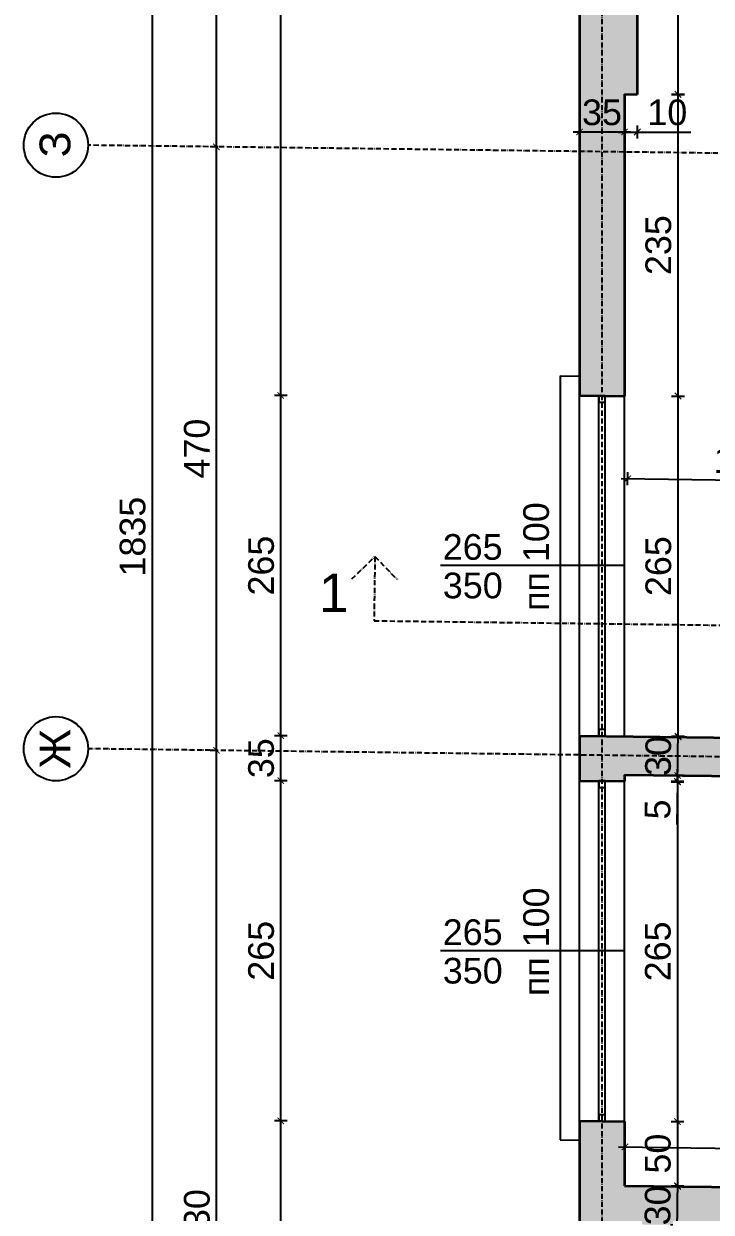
# Model space of a CAD drawing. Header units: inches. Extents: x -72385 to 39588, y -6525 to 66685.
# Drawn here: x -52750 to -52215, y 15684 to 16609 of the extents above; entities that cross this region are included whole.
import ezdxf

# ---------------------------------------------------------------- set-up
doc = ezdxf.new("R2010")
doc.units = ezdxf.units.IN
doc.header["$MEASUREMENT"] = 0
doc.linetypes.add('DashDot', pattern=[0.6, 0.4, -0.1, 0, -0.1])
for name, color, linetype, lineweight in [('Изгледни линии', 253, 'Continuous', 25), ('Линия на разрез', 252, 'DashDot', 25), ('Надписи коти външни', 252, 'Continuous', 25), ('Надписи коти вътрешни', 252, 'Continuous', 25), ('Надписи Оси', 252, 'Continuous', 25), ('Надписи прозорци', 252, 'Continuous', 25), ('Оси', 252, 'DashDot', 25), ('Прозорци', 251, 'Continuous', 25), ('Разрезни линии', 7, 'Continuous', 35), ('Щрих стени', 254, 'Continuous', 25)]:
    doc.layers.add(name, color=color, linetype=linetype, lineweight=lineweight)
doc.styles.add('Arial Regular', font='arial.ttf')
doc.styles.get("Standard").update_dxf_attribs({"font": 'arial.ttf'})
doc.dimstyles.new('Annotative', dxfattribs={"dimscale": 0, "dimtxt": 20, "dimasz": 5, "dimexe": 5, "dimexo": 5, "dimgap": 5, "dimtad": 1, "dimdec": 0, "dimzin": 0, "dimdsep": 46, "dimtxsty": 'Standard', "dimblk": 'ARCHTICK', "dimcen": 5, "dimdle": 5, "dimadec": 0, "dimazin": 0, "dimtfac": 1, "dimtdec": 0, "dimtofl": 0, "dimtmove": 0, "dimatfit": 3, "dimldrblk": 'ARCHTICK', "dimfxl": 5, "dimfxlon": 1, "dimtolj": 1, "dimtzin": 0, "dimarcsym": 1})

# ---------------------------------------------------------------- blocks, each defined once
blk = doc.blocks.new('_ArchTick')
at = {"color": 0, "linetype": 'ByBlock', "const_width": 0.15}
blk.add_lwpolyline([(-0.5, -0.5), (0.5, 0.5)], dxfattribs=at)
blk = doc.blocks.new('*D480')
at = {"layer": 'Defpoints', "color": 0, "ltscale": 50, "transparency": 16777216}
for p in [(-52282.34, 16319.48), (-52240.65, 16319.48), (-52282.34, 16054.46)]:
    blk.add_point(p, dxfattribs=at)
at = {"layer": 'Надписи коти вътрешни', "color": 0, "lineweight": -2, "ltscale": 50, "transparency": 16777216}
for p, q in [((-52245.65, 16319.48), (-52235.65, 16319.48)), ((-52240.65, 16049.46), (-52240.65, 16324.48)), ((-52245.65, 16054.46), (-52235.65, 16054.46))]:
    blk.add_line(p, q, dxfattribs=at)
at = {"layer": 'Надписи коти вътрешни', "color": 0, "lineweight": -2, "ltscale": 50, "transparency": 16777216, "xscale": 5, "yscale": 5, "zscale": 5}
for p, rotation in [((-52240.65, 16319.48), 90), ((-52240.65, 16054.46), 270)]:
    blk.add_blockref('_ArchTick', p, dxfattribs=dict(at, rotation=rotation))
at = {"layer": 'Надписи коти вътрешни', "color": 0, "ltscale": 50, "transparency": 16777216, "insert": (-52255.86, 16186.97), "char_height": 20, "attachment_point": 5, "rotation": 90}
blk.add_mtext('\\A1;265', dxfattribs=at)
blk = doc.blocks.new('*D4429')
at = {"layer": 'Defpoints', "color": 0, "ltscale": 50, "transparency": 16777216}
for p in [(-52282.34, 16554.5), (-52240.65, 16554.5), (-52282.34, 16319.46)]:
    blk.add_point(p, dxfattribs=at)
at = {"layer": 'Надписи коти вътрешни', "color": 0, "lineweight": -2, "ltscale": 50, "transparency": 16777216}
for p, q in [((-52240.65, 16314.46), (-52240.65, 16559.5)), ((-52245.65, 16554.5), (-52235.65, 16554.5)), ((-52245.65, 16319.46), (-52235.65, 16319.46))]:
    blk.add_line(p, q, dxfattribs=at)
at = {"layer": 'Надписи коти вътрешни', "color": 0, "lineweight": -2, "ltscale": 50, "transparency": 16777216, "xscale": 5, "yscale": 5, "zscale": 5}
for p, rotation in [((-52240.65, 16554.5), 90), ((-52240.65, 16319.46), 270)]:
    blk.add_blockref('_ArchTick', p, dxfattribs=dict(at, rotation=rotation))
at = {"layer": 'Надписи коти вътрешни', "color": 0, "ltscale": 50, "transparency": 16777216, "insert": (-52255.87, 16436.98), "char_height": 20, "attachment_point": 5, "rotation": 90}
blk.add_mtext('\\A1;235', dxfattribs=at)
blk = doc.blocks.new('*D4430')
at = {"layer": 'Defpoints', "color": 0, "ltscale": 50, "transparency": 16777216}
for p in [(-52272.34, 17091.91), (-52240.65, 17091.91), (-52272.34, 16554.37)]:
    blk.add_point(p, dxfattribs=at)
at = {"layer": 'Надписи коти вътрешни', "color": 0, "lineweight": -2, "ltscale": 50, "transparency": 16777216}
for p, q in [((-52240.65, 16549.37), (-52240.65, 17096.91)), ((-52245.65, 17091.91), (-52235.65, 17091.91)), ((-52245.65, 16554.37), (-52235.65, 16554.37))]:
    blk.add_line(p, q, dxfattribs=at)
at = {"layer": 'Надписи коти вътрешни', "color": 0, "lineweight": -2, "ltscale": 50, "transparency": 16777216, "xscale": 5, "yscale": 5, "zscale": 5}
for p, rotation in [((-52240.65, 17091.91), 90), ((-52240.65, 16554.37), 270)]:
    blk.add_blockref('_ArchTick', p, dxfattribs=dict(at, rotation=rotation))
at = {"layer": 'Надписи коти вътрешни', "color": 0, "ltscale": 50, "transparency": 16777216, "insert": (-52255.87, 16823.14), "char_height": 20, "attachment_point": 5, "rotation": 90}
blk.add_mtext('\\A1;538', dxfattribs=at)
blk = doc.blocks.new('*D4431')
at = {"layer": 'Defpoints', "color": 0, "ltscale": 50, "transparency": 16777216}
for p in [(-52282.34, 16554.5), (-52272.34, 16554.5), (-52272.34, 16525.07)]:
    blk.add_point(p, dxfattribs=at)
at = {"layer": 'Надписи коти вътрешни', "color": 0, "lineweight": -2, "ltscale": 50, "transparency": 16777216}
for p, q in [((-52287.34, 16525.07), (-52272.34, 16525.07)), ((-52282.34, 16530.07), (-52282.34, 16520.07)), ((-52272.34, 16530.07), (-52272.34, 16520.07)), ((-52272.34, 16525.07), (-52230.64, 16525.07))]:
    blk.add_line(p, q, dxfattribs=at)
at = {"layer": 'Надписи коти вътрешни', "color": 0, "lineweight": -2, "ltscale": 50, "transparency": 16777216, "xscale": 5, "yscale": 5, "zscale": 5, "rotation": 180}
blk.add_blockref('_ArchTick', (-52282.34, 16525.07), dxfattribs=at)
at = {"layer": 'Надписи коти вътрешни', "color": 0, "lineweight": -2, "ltscale": 50, "transparency": 16777216, "xscale": 5, "yscale": 5, "zscale": 5}
blk.add_blockref('_ArchTick', (-52272.34, 16525.07), dxfattribs=at)
at = {"layer": 'Надписи коти вътрешни', "color": 0, "ltscale": 50, "transparency": 16777216, "insert": (-52248.99, 16540.28), "char_height": 20, "attachment_point": 5}
blk.add_mtext('\\A1;10', dxfattribs=at)
blk = doc.blocks.new('*D481')
at = {"layer": 'Defpoints', "color": 0, "ltscale": 50, "transparency": 16777216}
for p in [(-52099.78, 16252.84), (-52282.34, 16054.46), (-52102.34, 16052.17)]:
    blk.add_point(p, dxfattribs=at)
at = {"layer": 'Надписи коти вътрешни', "color": 0, "lineweight": -2, "ltscale": 50, "transparency": 16777216}
for p, q in [((-52284.78, 16255.19), (-52094.78, 16252.77)), ((-52279.85, 16250.13), (-52279.72, 16260.13)), ((-52099.85, 16247.84), (-52099.72, 16257.84))]:
    blk.add_line(p, q, dxfattribs=at)
at = {"layer": 'Надписи коти вътрешни', "color": 0, "lineweight": -2, "ltscale": 50, "transparency": 16777216, "xscale": 5, "yscale": 5, "zscale": 5}
for p, rotation in [((-52279.78, 16255.13), 179.2706286525501), ((-52099.78, 16252.84), 359.2706286525501)]:
    blk.add_blockref('_ArchTick', p, dxfattribs=dict(at, rotation=rotation))
at = {"layer": 'Надписи коти вътрешни', "color": 0, "ltscale": 50, "transparency": 16777216, "insert": (-52189.59, 16269.19), "char_height": 20, "attachment_point": 5, "rotation": 359.27063}
blk.add_mtext('\\A1;180', dxfattribs=at)
blk = doc.blocks.new('*D7648')
at = {"layer": 'Defpoints', "color": 0, "ltscale": 50, "transparency": 16777216}
for p in [(-52282.34, 16024.45), (-52282.4, 16019.45), (-52241.04, 16018.93)]:
    blk.add_point(p, dxfattribs=at)
at = {"layer": 'Надписи коти вътрешни', "color": 0, "lineweight": -2, "ltscale": 50, "transparency": 16777216}
for p, q in [((-52245.97, 16023.99), (-52235.97, 16023.86)), ((-52240.97, 16023.93), (-52240.91, 16028.93)), ((-52246.04, 16018.99), (-52236.04, 16018.86)), ((-52241.04, 16018.93), (-52241.46, 15985.67))]:
    blk.add_line(p, q, dxfattribs=at)
at = {"layer": 'Надписи коти вътрешни', "color": 0, "lineweight": -2, "ltscale": 50, "transparency": 16777216, "xscale": 5, "yscale": 5, "zscale": 5}
for p, rotation in [((-52240.97, 16023.93), 269.2706286526095), ((-52241.04, 16018.93), 89.2706286526095)]:
    blk.add_blockref('_ArchTick', p, dxfattribs=dict(at, rotation=rotation))
at = {"layer": 'Надписи коти вътрешни', "color": 0, "ltscale": 50, "transparency": 16777216, "insert": (-52256.48, 15997.49), "char_height": 20, "attachment_point": 5, "rotation": 89.27063}
blk.add_mtext('\\A1;5', dxfattribs=at)
blk = doc.blocks.new('*D7649')
at = {"layer": 'Defpoints', "color": 0, "ltscale": 50, "transparency": 16777216}
for p in [(-52282.34, 16019.45), (-52282.34, 15754.45), (-52241.08, 15754.45)]:
    blk.add_point(p, dxfattribs=at)
at = {"layer": 'Надписи коти вътрешни', "color": 0, "lineweight": -2, "ltscale": 50, "transparency": 16777216}
for p, q in [((-52241.08, 16024.45), (-52241.08, 15749.45)), ((-52246.08, 16019.45), (-52236.08, 16019.45)), ((-52246.08, 15754.45), (-52236.08, 15754.45))]:
    blk.add_line(p, q, dxfattribs=at)
at = {"layer": 'Надписи коти вътрешни', "color": 0, "lineweight": -2, "ltscale": 50, "transparency": 16777216, "xscale": 5, "yscale": 5, "zscale": 5}
for p, rotation in [((-52241.08, 16019.45), 90), ((-52241.08, 15754.45), 270)]:
    blk.add_blockref('_ArchTick', p, dxfattribs=dict(at, rotation=rotation))
at = {"layer": 'Надписи коти вътрешни', "color": 0, "ltscale": 50, "transparency": 16777216, "insert": (-52256.29, 15886.95), "char_height": 20, "attachment_point": 5, "rotation": 90}
blk.add_mtext('\\A1;265', dxfattribs=at)
blk = doc.blocks.new('*D7650')
at = {"layer": 'Defpoints', "color": 0, "ltscale": 50, "transparency": 16777216}
for p in [(-52282.34, 15754.45), (-52282.97, 15704.44), (-52241.08, 15704.44)]:
    blk.add_point(p, dxfattribs=at)
at = {"layer": 'Надписи коти вътрешни', "color": 0, "lineweight": -2, "ltscale": 50, "transparency": 16777216}
for p, q in [((-52246.08, 15754.45), (-52236.08, 15754.45)), ((-52241.08, 15759.45), (-52241.08, 15699.44)), ((-52246.08, 15704.44), (-52236.08, 15704.44))]:
    blk.add_line(p, q, dxfattribs=at)
at = {"layer": 'Надписи коти вътрешни', "color": 0, "lineweight": -2, "ltscale": 50, "transparency": 16777216, "xscale": 5, "yscale": 5, "zscale": 5}
for p, rotation in [((-52241.08, 15754.45), 90), ((-52241.08, 15704.44), 270)]:
    blk.add_blockref('_ArchTick', p, dxfattribs=dict(at, rotation=rotation))
at = {"layer": 'Надписи коти вътрешни', "color": 0, "ltscale": 50, "transparency": 16777216, "insert": (-52256.29, 15729.45), "char_height": 20, "attachment_point": 5, "rotation": 90}
blk.add_mtext('\\A1;50', dxfattribs=at)
blk = doc.blocks.new('*D7655')
at = {"layer": 'Defpoints', "color": 0, "ltscale": 50, "transparency": 16777216}
for p in [(-51746.95, 15727.83), (-52282.34, 15704.43), (-51747.34, 15697.62)]:
    blk.add_point(p, dxfattribs=at)
at = {"layer": 'Надписи коти вътрешни', "color": 0, "lineweight": -2, "ltscale": 50, "transparency": 16777216}
for p, q in [((-52282.02, 15729.64), (-52281.89, 15739.64)), ((-52286.95, 15734.7), (-51741.95, 15727.76)), ((-51747.02, 15722.83), (-51746.89, 15732.83))]:
    blk.add_line(p, q, dxfattribs=at)
at = {"layer": 'Надписи коти вътрешни', "color": 0, "lineweight": -2, "ltscale": 50, "transparency": 16777216, "xscale": 5, "yscale": 5, "zscale": 5}
for p, rotation in [((-52281.95, 15734.64), 179.2706286525454), ((-51746.95, 15727.83), 359.2706286525454)]:
    blk.add_blockref('_ArchTick', p, dxfattribs=dict(at, rotation=rotation))
at = {"layer": 'Надписи коти вътрешни', "color": 0, "ltscale": 50, "transparency": 16777216, "insert": (-52014.26, 15746.45), "char_height": 20, "attachment_point": 5, "rotation": 359.27063}
blk.add_mtext('\\A1;535', dxfattribs=at)
blk = doc.blocks.new('*D5613')
at = {"layer": 'Defpoints', "color": 0, "ltscale": 50, "transparency": 16777216}
for p in [(-52549.84, 15754.9), (-52317.34, 15754.9), (-52317.34, 15292.34)]:
    blk.add_point(p, dxfattribs=at)
at = {"layer": 'Надписи коти външни', "color": 0, "lineweight": -2, "ltscale": 50, "transparency": 16777216}
for p, q in [((-52544.84, 15754.9), (-52554.84, 15754.9)), ((-52549.84, 15287.34), (-52549.84, 15759.9)), ((-52544.84, 15292.34), (-52554.84, 15292.34))]:
    blk.add_line(p, q, dxfattribs=at)
at = {"layer": 'Надписи коти външни', "color": 0, "lineweight": -2, "ltscale": 50, "transparency": 16777216, "xscale": 5, "yscale": 5, "zscale": 5}
for p, rotation in [((-52549.84, 15754.9), 90), ((-52549.84, 15292.34), 270)]:
    blk.add_blockref('_ArchTick', p, dxfattribs=dict(at, rotation=rotation))
at = {"layer": 'Надписи коти външни', "color": 0, "ltscale": 50, "transparency": 16777216, "insert": (-52565.06, 15523.62), "char_height": 20, "attachment_point": 5, "rotation": 90}
blk.add_mtext('\\A1;463', dxfattribs=at)
blk = doc.blocks.new('*D5612')
at = {"layer": 'Defpoints', "color": 0, "ltscale": 50, "transparency": 16777216}
for p in [(-52549.84, 16019.9), (-52317.34, 16019.9), (-52317.34, 15754.9)]:
    blk.add_point(p, dxfattribs=at)
at = {"layer": 'Надписи коти външни', "color": 0, "lineweight": -2, "ltscale": 50, "transparency": 16777216}
for p, q in [((-52549.84, 15749.9), (-52549.84, 16024.9)), ((-52544.84, 16019.9), (-52554.84, 16019.9)), ((-52544.84, 15754.9), (-52554.84, 15754.9))]:
    blk.add_line(p, q, dxfattribs=at)
at = {"layer": 'Надписи коти външни', "color": 0, "lineweight": -2, "ltscale": 50, "transparency": 16777216, "xscale": 5, "yscale": 5, "zscale": 5}
for p, rotation in [((-52549.84, 16019.9), 90), ((-52549.84, 15754.9), 270)]:
    blk.add_blockref('_ArchTick', p, dxfattribs=dict(at, rotation=rotation))
at = {"layer": 'Надписи коти външни', "color": 0, "ltscale": 50, "transparency": 16777216, "insert": (-52565.05, 15887.4), "char_height": 20, "attachment_point": 5, "rotation": 90}
blk.add_mtext('\\A1;265', dxfattribs=at)
blk = doc.blocks.new('*D5611')
at = {"layer": 'Defpoints', "color": 0, "ltscale": 50, "transparency": 16777216}
for p in [(-52549.84, 16054.9), (-52317.34, 16054.9), (-52317.34, 16019.9)]:
    blk.add_point(p, dxfattribs=at)
at = {"layer": 'Надписи коти външни', "color": 0, "lineweight": -2, "ltscale": 50, "transparency": 16777216}
for p, q in [((-52549.84, 16014.9), (-52549.84, 16059.9)), ((-52544.84, 16054.9), (-52554.84, 16054.9)), ((-52544.84, 16019.9), (-52554.84, 16019.9))]:
    blk.add_line(p, q, dxfattribs=at)
at = {"layer": 'Надписи коти външни', "color": 0, "lineweight": -2, "ltscale": 50, "transparency": 16777216, "xscale": 5, "yscale": 5, "zscale": 5}
for p, rotation in [((-52549.84, 16054.9), 90), ((-52549.84, 16019.9), 270)]:
    blk.add_blockref('_ArchTick', p, dxfattribs=dict(at, rotation=rotation))
at = {"layer": 'Надписи коти външни', "color": 0, "ltscale": 50, "transparency": 16777216, "insert": (-52565.06, 16037.4), "char_height": 20, "attachment_point": 5, "rotation": 90}
blk.add_mtext('\\A1;35', dxfattribs=at)
blk = doc.blocks.new('*D5610')
at = {"layer": 'Defpoints', "color": 0, "ltscale": 50, "transparency": 16777216}
for p in [(-52549.84, 16319.9), (-52317.34, 16319.9), (-52317.34, 16054.9)]:
    blk.add_point(p, dxfattribs=at)
at = {"layer": 'Надписи коти външни', "color": 0, "lineweight": -2, "ltscale": 50, "transparency": 16777216}
for p, q in [((-52544.84, 16319.9), (-52554.84, 16319.9)), ((-52549.84, 16049.9), (-52549.84, 16324.9)), ((-52544.84, 16054.9), (-52554.84, 16054.9))]:
    blk.add_line(p, q, dxfattribs=at)
at = {"layer": 'Надписи коти външни', "color": 0, "lineweight": -2, "ltscale": 50, "transparency": 16777216, "xscale": 5, "yscale": 5, "zscale": 5}
for p, rotation in [((-52549.84, 16319.9), 90), ((-52549.84, 16054.9), 270)]:
    blk.add_blockref('_ArchTick', p, dxfattribs=dict(at, rotation=rotation))
at = {"layer": 'Надписи коти външни', "color": 0, "ltscale": 50, "transparency": 16777216, "insert": (-52565.05, 16187.4), "char_height": 20, "attachment_point": 5, "rotation": 90}
blk.add_mtext('\\A1;265', dxfattribs=at)
blk = doc.blocks.new('*D5609')
at = {"layer": 'Defpoints', "color": 0, "ltscale": 50, "transparency": 16777216}
for p in [(-52549.84, 17127.49), (-52317.34, 17127.49), (-52317.34, 16319.9)]:
    blk.add_point(p, dxfattribs=at)
at = {"layer": 'Надписи коти външни', "color": 0, "lineweight": -2, "ltscale": 50, "transparency": 16777216}
for p, q in [((-52544.84, 17127.49), (-52554.84, 17127.49)), ((-52549.84, 16314.9), (-52549.84, 17132.49)), ((-52544.84, 16319.9), (-52554.84, 16319.9))]:
    blk.add_line(p, q, dxfattribs=at)
at = {"layer": 'Надписи коти външни', "color": 0, "lineweight": -2, "ltscale": 50, "transparency": 16777216, "xscale": 5, "yscale": 5, "zscale": 5}
for p, rotation in [((-52549.84, 17127.49), 90), ((-52549.84, 16319.9), 270)]:
    blk.add_blockref('_ArchTick', p, dxfattribs=dict(at, rotation=rotation))
at = {"layer": 'Надписи коти външни', "color": 0, "ltscale": 50, "transparency": 16777216, "insert": (-52565.05, 16723.7), "char_height": 20, "attachment_point": 5, "rotation": 90}
blk.add_mtext('\\A1;807', dxfattribs=at)
blk = doc.blocks.new('*D5608')
at = {"layer": 'Defpoints', "color": 0, "ltscale": 50, "transparency": 16777216}
for p in [(-52317.34, 17127.49), (-52649.84, 15292.34), (-52317.34, 15292.34)]:
    blk.add_point(p, dxfattribs=at)
at = {"layer": 'Надписи коти външни', "color": 0, "lineweight": -2, "ltscale": 50, "transparency": 16777216}
for p, q in [((-52644.84, 17127.49), (-52654.84, 17127.49)), ((-52649.84, 17132.49), (-52649.84, 15287.34)), ((-52644.84, 15292.34), (-52654.84, 15292.34))]:
    blk.add_line(p, q, dxfattribs=at)
at = {"layer": 'Надписи коти външни', "color": 0, "lineweight": -2, "ltscale": 50, "transparency": 16777216, "xscale": 5, "yscale": 5, "zscale": 5}
for p, rotation in [((-52649.84, 17127.49), 90), ((-52649.84, 15292.34), 270)]:
    blk.add_blockref('_ArchTick', p, dxfattribs=dict(at, rotation=rotation))
at = {"layer": 'Надписи коти външни', "color": 0, "ltscale": 50, "transparency": 16777216, "insert": (-52665.06, 16209.92), "char_height": 20, "attachment_point": 5, "rotation": 90}
blk.add_mtext('\\A1;1835', dxfattribs=at)
blk = doc.blocks.new('*D5607')
at = {"layer": 'Defpoints', "color": 0, "ltscale": 50, "transparency": 16777216}
for p in [(-52599.84, 16043.5), (-52599.84, 16043.5), (-52599.84, 15313.44)]:
    blk.add_point(p, dxfattribs=at)
at = {"layer": 'Надписи коти външни', "color": 0, "lineweight": -2, "ltscale": 50, "transparency": 16777216}
for p, q in [((-52599.84, 16043.5), (-52604.84, 16043.5)), ((-52599.84, 15308.44), (-52599.84, 16048.5)), ((-52599.84, 15313.44), (-52604.84, 15313.44))]:
    blk.add_line(p, q, dxfattribs=at)
at = {"layer": 'Надписи коти външни', "color": 0, "lineweight": -2, "ltscale": 50, "transparency": 16777216, "xscale": 5, "yscale": 5, "zscale": 5}
for p, rotation in [((-52599.84, 16043.5), 90), ((-52599.84, 15313.44), 270)]:
    blk.add_blockref('_ArchTick', p, dxfattribs=dict(at, rotation=rotation))
at = {"layer": 'Надписи коти външни', "color": 0, "ltscale": 50, "transparency": 16777216, "insert": (-52615.06, 15678.47), "char_height": 20, "attachment_point": 5, "rotation": 90}
blk.add_mtext('\\A1;730', dxfattribs=at)
blk = doc.blocks.new('*D5606')
at = {"layer": 'Defpoints', "color": 0, "ltscale": 50, "transparency": 16777216}
for p in [(-52599.84, 17113.58), (-52599.84, 17113.58), (-52599.84, 16513.51)]:
    blk.add_point(p, dxfattribs=at)
at = {"layer": 'Надписи коти външни', "color": 0, "lineweight": -2, "ltscale": 50, "transparency": 16777216}
for p, q in [((-52599.84, 16508.51), (-52599.84, 17118.58)), ((-52599.84, 17113.58), (-52604.84, 17113.58)), ((-52599.84, 16513.51), (-52604.84, 16513.51))]:
    blk.add_line(p, q, dxfattribs=at)
at = {"layer": 'Надписи коти външни', "color": 0, "lineweight": -2, "ltscale": 50, "transparency": 16777216, "xscale": 5, "yscale": 5, "zscale": 5}
for p, rotation in [((-52599.84, 17113.58), 90), ((-52599.84, 16513.51), 270)]:
    blk.add_blockref('_ArchTick', p, dxfattribs=dict(at, rotation=rotation))
at = {"layer": 'Надписи коти външни', "color": 0, "ltscale": 50, "transparency": 16777216, "insert": (-52615.05, 16813.55), "char_height": 20, "attachment_point": 5, "rotation": 90}
blk.add_mtext('\\A1;600', dxfattribs=at)
blk = doc.blocks.new('*D5605')
at = {"layer": 'Defpoints', "color": 0, "ltscale": 50, "transparency": 16777216}
for p in [(-52599.84, 16513.51), (-52599.82, 16513.51), (-52599.82, 16043.5)]:
    blk.add_point(p, dxfattribs=at)
at = {"layer": 'Надписи коти външни', "color": 0, "lineweight": -2, "ltscale": 50, "transparency": 16777216}
for p, q in [((-52599.84, 16513.51), (-52604.84, 16513.51)), ((-52599.84, 16038.5), (-52599.84, 16518.51)), ((-52599.84, 16043.5), (-52604.84, 16043.5))]:
    blk.add_line(p, q, dxfattribs=at)
at = {"layer": 'Надписи коти външни', "color": 0, "lineweight": -2, "ltscale": 50, "transparency": 16777216, "xscale": 5, "yscale": 5, "zscale": 5}
for p, rotation in [((-52599.84, 16513.51), 90), ((-52599.84, 16043.5), 270)]:
    blk.add_blockref('_ArchTick', p, dxfattribs=dict(at, rotation=rotation))
at = {"layer": 'Надписи коти външни', "color": 0, "ltscale": 50, "transparency": 16777216, "insert": (-52615.05, 16278.51), "char_height": 20, "attachment_point": 5, "rotation": 90}
blk.add_mtext('\\A1;470', dxfattribs=at)
blk = doc.blocks.new('*D7647')
at = {"layer": 'Defpoints', "color": 0, "ltscale": 10, "transparency": 16777216}
for p in [(-52240.59, 16053.93), (-52230.54, 16053.8), (-52230.92, 16023.8)]:
    blk.add_point(p, dxfattribs=at)
at = {"layer": 'Надписи коти вътрешни', "color": 0, "lineweight": -2, "ltscale": 10, "transparency": 16777216}
for p, q in [((-52241.04, 16018.93), (-52240.53, 16058.93)), ((-52235.59, 16053.86), (-52245.59, 16053.99)), ((-52235.97, 16023.86), (-52245.97, 16023.99))]:
    blk.add_line(p, q, dxfattribs=at)
at = {"layer": 'Надписи коти вътрешни', "color": 0, "lineweight": -2, "ltscale": 10, "transparency": 16777216, "xscale": 5, "yscale": 5, "zscale": 5}
for p, rotation in [((-52240.59, 16053.93), 89.27062865253326), ((-52240.97, 16023.93), 269.2706286525333)]:
    blk.add_blockref('_ArchTick', p, dxfattribs=dict(at, rotation=rotation))
at = {"layer": 'Надписи коти вътрешни', "color": 0, "ltscale": 10, "transparency": 16777216, "insert": (-52256, 16039.12), "char_height": 20, "attachment_point": 5, "rotation": 89.27063}
blk.add_mtext('\\A1;30', dxfattribs=at)
blk = doc.blocks.new('*D7651')
at = {"layer": 'Defpoints', "color": 0, "ltscale": 10, "transparency": 16777216}
for p in [(-52227.31, 15703.73), (-52241.41, 15673.91), (-52227.7, 15673.73)]:
    blk.add_point(p, dxfattribs=at)
at = {"layer": 'Надписи коти вътрешни', "color": 0, "lineweight": -2, "ltscale": 10, "transparency": 16777216}
for p, q in [((-52240.96, 15708.9), (-52241.47, 15668.91)), ((-52236.03, 15703.84), (-52246.02, 15703.97)), ((-52236.41, 15673.84), (-52246.41, 15673.97))]:
    blk.add_line(p, q, dxfattribs=at)
at = {"layer": 'Надписи коти вътрешни', "color": 0, "lineweight": -2, "ltscale": 10, "transparency": 16777216, "xscale": 5, "yscale": 5, "zscale": 5}
for p, rotation in [((-52241.02, 15703.9), 89.27062865256306), ((-52241.41, 15673.91), 269.270628652563)]:
    blk.add_blockref('_ArchTick', p, dxfattribs=dict(at, rotation=rotation))
at = {"layer": 'Надписи коти вътрешни', "color": 0, "ltscale": 10, "transparency": 16777216, "insert": (-52256.43, 15689.1), "char_height": 20, "attachment_point": 5, "rotation": 89.27063}
blk.add_mtext('\\A1;30', dxfattribs=at)
blk = doc.blocks.new('*D8111')
at = {"layer": 'Defpoints', "color": 0, "ltscale": 10, "transparency": 16777216}
for p in [(-52317.34, 16554.5), (-52282.34, 16554.5), (-52317.34, 16525.07)]:
    blk.add_point(p, dxfattribs=at)
at = {"layer": 'Надписи коти вътрешни', "color": 0, "lineweight": -2, "ltscale": 10, "transparency": 16777216}
for p, q in [((-52277.34, 16525.07), (-52322.34, 16525.07)), ((-52317.34, 16530.07), (-52317.34, 16520.07)), ((-52282.34, 16530.07), (-52282.34, 16520.07))]:
    blk.add_line(p, q, dxfattribs=at)
at = {"layer": 'Надписи коти вътрешни', "color": 0, "lineweight": -2, "ltscale": 10, "transparency": 16777216, "xscale": 5, "yscale": 5, "zscale": 5, "rotation": 180}
blk.add_blockref('_ArchTick', (-52317.34, 16525.07), dxfattribs=at)
at = {"layer": 'Надписи коти вътрешни', "color": 0, "lineweight": -2, "ltscale": 10, "transparency": 16777216, "xscale": 5, "yscale": 5, "zscale": 5}
blk.add_blockref('_ArchTick', (-52282.34, 16525.07), dxfattribs=at)
at = {"layer": 'Надписи коти вътрешни', "color": 0, "ltscale": 10, "transparency": 16777216, "insert": (-52299.84, 16540.29), "char_height": 20, "attachment_point": 5}
blk.add_mtext('\\A1;35', dxfattribs=at)

msp = doc.modelspace()

# ---------------------------------------------------------------- hatches: boundary and pattern name
at = {"layer": 'Щрих стени', "ltscale": 10}
h = msp.add_hatch(color=256, dxfattribs=at)
h.dxf.hatch_style = 1
h.paths.add_polyline_path([(-52272.34, 17091.91), (-52102.34, 17089.75), (-52102.34, 17054.75), (-52072.34, 17054.36), (-52072.34, 17089.37), (-51747.34, 17085.23), (-51747.34, 17050.23), (-51717.34, 17049.85), (-51717.34, 17084.85), (-51702.34, 17084.66), (-51702.34, 17104.66), (-51802.34, 17105.93), (-51802.34, 17120.93), (-52317.34, 17127.49), (-52317.34, 16319.92), (-52282.34, 16319.48), (-52282.34, 16554.5), (-52272.34, 16554.37)])
h.paths.add_polyline_path([(-52062.34, 16919.23), (-52072.34, 16919.35), (-52072.34, 16964.36), (-52102.34, 16964.74), (-52102.34, 16177.18), (-52072.34, 16176.79), (-52072.34, 16889.35), (-52062.34, 16889.22)])
h.paths.add_polyline_path([(-51677.34, 16914.33), (-51687.34, 16914.45), (-51687.34, 16929.45), (-51717.34, 16929.84), (-51717.34, 16959.84), (-51747.34, 16960.22), (-51747.34, 16915.22), (-51962.34, 16917.95), (-51962.34, 16887.95), (-51677.34, 16884.32)])
h.paths.add_polyline_path([(-51367.34, 17115.4), (-51612.34, 17118.51), (-51612.34, 17083.51), (-51397.34, 17080.77), (-51397.34, 16538.23), (-51404.84, 16538.33), (-51404.84, 16458.32), (-51397.34, 16458.22), (-51397.34, 16043.19), (-51547.34, 16045.1), (-51547.34, 16395.13), (-51577.34, 16395.51), (-51577.34, 16045.48), (-51592.34, 16045.67), (-51592.34, 16015.67), (-51397.34, 16013.19), (-51397.34, 15938.18), (-51399.84, 15938.21), (-51399.84, 15858.21), (-51367.34, 15857.79), (-51337.34, 15857.41), (-51337.34, 15892.41), (-51367.34, 15892.8), (-51367.34, 16502.85), (-51337.31, 16502.46), (-51337.31, 16537.47), (-51367.34, 16537.85)])
h.paths.add_polyline_path([(-51547.34, 16912.67), (-51577.34, 16913.05), (-51577.34, 16495.52), (-51547.34, 16495.14)], flags=17)
h.paths.add_polyline_path([(-51692.34, 16046.95), (-52072.34, 16051.78), (-52072.34, 16076.79), (-52102.34, 16077.17), (-52102.34, 16052.17), (-52317.34, 16054.9), (-52317.34, 16019.9), (-52282.34, 16019.45), (-52282.34, 16024.45), (-51747.34, 16017.64), (-51747.34, 15905.13), (-51717.34, 15904.75), (-51717.34, 16017.26), (-51692.34, 16016.94)])
h.paths.add_polyline_path([(-51597.34, 15695.71), (-51717.34, 15697.24), (-51717.34, 15804.74), (-51747.34, 15805.13), (-51747.34, 15697.62), (-52282.34, 15704.43), (-52282.34, 15754.45), (-52317.34, 15754.9), (-52317.34, 15292.34), (-51967.34, 15287.88), (-51967.34, 15322.89), (-51969.84, 15322.92), (-51969.84, 15402.93), (-51699.84, 15399.49), (-51699.84, 15394.49), (-51669.84, 15394.11), (-51669.84, 15429.11), (-51999.84, 15433.31), (-51999.84, 15323.3), (-52282.34, 15326.9), (-52282.34, 15674.43), (-51597.34, 15665.71)])
h.paths.add_polyline_path([(-51367.34, 15707.78), (-51397.34, 15708.16), (-51397.34, 15693.16), (-51497.34, 15694.44), (-51497.34, 15664.43), (-51397.34, 15663.16), (-51397.34, 15350.63), (-51402.34, 15350.7), (-51402.34, 15280.69), (-51367.34, 15280.25)])
h.paths.add_polyline_path([(-51667.34, 15319.07), (-51669.84, 15319.1), (-51669.84, 15324.1), (-51699.84, 15324.48), (-51699.84, 15319.48), (-51702.34, 15319.51), (-51702.34, 15284.51), (-51667.34, 15284.07)])

# ---------------------------------------------------------------- linework, layer by layer
at = {"layer": 'Изгледни линии', "ltscale": 50}
for p, q in [((-52332.34, 16335.12), (-52317.34, 16334.93)), ((-52332.34, 16335.12), (-52332.34, 15740.09)), ((-52317.34, 16054.9), (-52317.34, 16319.9)), ((-52282.34, 16054.46), (-52282.34, 16319.46)), ((-52317.34, 15754.9), (-52317.34, 16019.9)), ((-52282.34, 15754.45), (-52282.34, 16019.45)), ((-52332.34, 15740.09), (-52317.34, 15739.9))]:
    msp.add_line(p, q, dxfattribs=at)
at = {"layer": 'Линия на разрез', "ltscale": 10}
for p, q in [((-52494.48, 16176.99), (-52476.58, 16194.44)), ((-52476.58, 16194.44), (-52477.21, 16144.44)), ((-52476.58, 16194.44), (-52459.13, 16176.54))]:
    msp.add_line(p, q, dxfattribs=at)
msp.add_lwpolyline([(-52477.21, 16144.44), (-41314.83, 16002.34), (-41314.83, 15502.3), (-40082.38, 15486.61)], dxfattribs=at)
at = {"layer": 'Надписи Оси', "ltscale": 50}
for centre in [(-52724.84, 16514.81), (-52724.84, 16044.77)]:
    msp.add_circle(centre, 25, dxfattribs=at)
at = {"layer": 'Надписи прозорци', "ltscale": 50}
for p, q in [((-52282.33, 16187.4), (-52425.48, 16187.4)), ((-52282.33, 15887.4), (-52425.48, 15887.4))]:
    msp.add_line(p, q, dxfattribs=at)
at = {"layer": 'Оси', "ltscale": 10}
for p, q in [((-52299.84, 17509.8), (-52299.84, 14909.59)), ((-39839.84, 16351.09), (-52699.84, 16514.81))]:
    msp.add_line(p, q, dxfattribs=at)
msp.add_lwpolyline([(-39839.84, 15751.04), (-51384.84, 15898.02), (-51384.84, 16028.03), (-52699.84, 16044.77)], dxfattribs=at)
at = {"layer": 'Прозорци', "ltscale": 50}
for p, q in [((-52302.34, 16054.71), (-52302.34, 16319.71)), ((-52297.34, 16054.65), (-52297.34, 16319.65)), ((-52302.34, 15754.71), (-52302.34, 16019.71)), ((-52297.34, 15754.65), (-52297.34, 16019.65))]:
    msp.add_line(p, q, dxfattribs=at)
for points in [[(-52302.34, 16314.65), (-52297.34, 16314.65), (-52297.34, 16319.65), (-52302.34, 16319.65), (-52302.34, 16314.65)], [(-52302.34, 16054.71), (-52297.34, 16054.71), (-52297.34, 16059.71), (-52302.34, 16059.71), (-52302.34, 16054.71)], [(-52302.34, 16014.65), (-52297.34, 16014.65), (-52297.34, 16019.65), (-52302.34, 16019.65), (-52302.34, 16014.65)], [(-52302.34, 15754.71), (-52297.34, 15754.71), (-52297.34, 15759.71), (-52302.34, 15759.71), (-52302.34, 15754.71)]]:
    msp.add_lwpolyline(points, dxfattribs=at)
at = {"layer": 'Разрезни линии', "ltscale": 50}
for p, q in [((-52317.34, 17127.49), (-52317.34, 16319.92)), ((-52272.34, 17091.91), (-52272.34, 16554.37)), ((-52282.34, 16554.5), (-52272.34, 16554.37)), ((-52282.34, 16554.5), (-52282.34, 16319.48)), ((-52317.34, 16319.92), (-52282.34, 16319.48)), ((-52317.34, 16054.9), (-52102.34, 16052.17)), ((-52317.34, 16054.9), (-52317.34, 16019.9)), ((-52282.34, 16024.45), (-51747.34, 16017.64)), ((-52282.34, 16024.45), (-52282.34, 16019.45)), ((-52317.34, 16019.9), (-52282.34, 16019.45)), ((-52317.34, 15754.9), (-52317.34, 15292.34)), ((-52317.34, 15754.9), (-52282.34, 15754.45)), ((-52282.34, 15754.45), (-52282.34, 15704.43)), ((-52282.34, 15704.43), (-51747.34, 15697.62))]:
    msp.add_line(p, q, dxfattribs=at)

# ---------------------------------------------------------------- texts
at = {"layer": 'Линия на разрез', "ltscale": 10, "insert": (-52520.26, 16181.21), "char_height": 30, "width": 270.7337, "attachment_point": 1, "style": 'Arial Regular'}
msp.add_mtext('1', dxfattribs=at)
at = {"layer": 'Надписи Оси', "ltscale": 100, "char_height": 24, "width": 27.2128, "attachment_point": 1, "rotation": 90, "style": 'Arial Regular'}
for s, insert in [('\\pxqc;З', (-52737.56, 16501.85)), ('\\pxqc;Ж', (-52737.56, 16031.1))]:
    msp.add_mtext(s, dxfattribs=dict(at, insert=insert))
at = {"layer": 'Надписи прозорци', "ltscale": 100, "char_height": 20, "width": 180.4891, "attachment_point": 1, "rotation": 90, "style": 'Arial Regular'}
for insert in [(-52361.12, 16152.09), (-52361.12, 15852.09)]:
    msp.add_mtext('пп 100', dxfattribs=dict(at, insert=insert))
at = {"layer": 'Надписи прозорци', "ltscale": 100, "char_height": 20, "width": 180.4891, "attachment_point": 3, "style": 'Arial Regular'}
for s, insert in [('265', (-52377.19, 16211.92)), ('350', (-52377.11, 16181.92)), ('265', (-52377.19, 15911.91)), ('350', (-52377.11, 15881.91))]:
    msp.add_mtext(s, dxfattribs=dict(at, insert=insert))

# ---------------------------------------------------------------- dimensions: what is measured, and where the dimension line sits
at = {"layer": 'Надписи коти външни', "ltscale": 50}
for p1, p2, distance, picture, middle in [((-52317.34, 17127.49), (-52317.34, 15292.34), -332.5, '*D5608', (-52665.06, 16209.92)), ((-52599.84, 16513.51), (-52599.84, 17113.58), 0, '*D5606', (-52615.05, 16813.55)), ((-52599.82, 16043.5), (-52599.82, 16513.51), 0.02, '*D5605', (-52615.05, 16278.51)), ((-52317.34, 16054.9), (-52317.34, 16319.9), 232.5, '*D5610', (-52565.05, 16187.4)), ((-52599.84, 15313.44), (-52599.84, 16043.5), 0, '*D5607', (-52615.06, 15678.47)), ((-52317.34, 15754.9), (-52317.34, 16019.9), 232.5, '*D5612', (-52565.05, 15887.4)), ((-52317.34, 15292.34), (-52317.34, 15754.9), 232.5, '*D5613', (-52565.06, 15523.62))]:
    dim = msp.add_aligned_dim(p1=p1, p2=p2, distance=distance, dimstyle='Annotative', override={"dimscale": 0, "dimtix": 0, "dimtofl": 0, "dimtmove": 0, "dimatfit": 3}, dxfattribs=at)
    dim.commit()
    dim.dimension.update_dxf_attribs({"geometry": picture, "text_midpoint": middle})
dim = msp.add_aligned_dim(p1=(-52317.34, 16319.9), p2=(-52317.34, 17127.49), distance=232.5, text='807', dimstyle='Annotative', override={"dimscale": 0, "dimtix": 0, "dimtofl": 0, "dimtmove": 0, "dimatfit": 3}, dxfattribs=at)
dim.commit()
dim.dimension.update_dxf_attribs({"geometry": '*D5609', "text_midpoint": (-52565.05, 16723.7)})
dim = msp.add_linear_dim(base=(-52549.84, 16054.9), p1=(-52317.34, 16019.9), p2=(-52317.34, 16054.9), angle=90, dimstyle='Annotative', override={"dimscale": 0, "dimtix": 0, "dimtofl": 0, "dimtmove": 0, "dimatfit": 3}, dxfattribs=at)
dim.commit()
dim.dimension.update_dxf_attribs({"geometry": '*D5611', "text_midpoint": (-52549.84, 16037.4), "dimtype": 129})
at = {"layer": 'Надписи коти вътрешни', "ltscale": 50}
for base, p1, p2, picture, middle in [((-52240.65, 17091.91), (-52272.34, 16554.37), (-52272.34, 17091.91), '*D4430', (-52255.87, 16823.14)), ((-52240.65, 16554.5), (-52282.34, 16319.46), (-52282.34, 16554.5), '*D4429', (-52255.87, 16436.98)), ((-52241.08, 15754.45), (-52282.34, 16019.45), (-52282.34, 15754.45), '*D7649', (-52256.29, 15886.95)), ((-52241.08, 15704.44), (-52282.34, 15754.45), (-52282.97, 15704.44), '*D7650', (-52256.29, 15729.45))]:
    dim = msp.add_linear_dim(base=base, p1=p1, p2=p2, angle=90, dimstyle='Annotative', override={"dimscale": 0, "dimtix": 0, "dimtofl": 0, "dimtmove": 0, "dimatfit": 3}, dxfattribs=at)
    dim.commit()
    dim.dimension.update_dxf_attribs({"geometry": picture, "text_midpoint": middle})
at = {"layer": 'Надписи коти вътрешни', "ltscale": 10}
for base, p1, p2, angle, picture, middle in [((-52317.34, 16525.07), (-52282.34, 16554.5), (-52317.34, 16554.5), 180, '*D8111', (-52299.84, 16525.07)), ((-52240.59, 16053.93), (-52230.92, 16023.8), (-52230.54, 16053.8), 89.27063, '*D7647', (-52240.78, 16038.93)), ((-52241.41, 15673.91), (-52227.31, 15703.73), (-52227.7, 15673.73), 269.27063, '*D7651', (-52241.22, 15688.9))]:
    dim = msp.add_linear_dim(base=base, p1=p1, p2=p2, angle=angle, dimstyle='Annotative', override={"dimscale": 0, "dimtix": 0, "dimtofl": 0, "dimtmove": 0, "dimatfit": 3}, dxfattribs=at)
    dim.commit()
    dim.dimension.update_dxf_attribs({"geometry": picture, "text_midpoint": middle, "dimtype": 129})
at = {"layer": 'Надписи коти вътрешни', "ltscale": 50}
dim = msp.add_linear_dim(base=(-52272.34, 16525.07), p1=(-52282.34, 16554.5), p2=(-52272.34, 16554.5), dimstyle='Annotative', override={"dimscale": 0, "dimtix": 0, "dimtofl": 0, "dimtmove": 0, "dimatfit": 3}, dxfattribs=at)
dim.commit()
dim.dimension.update_dxf_attribs({"geometry": '*D4431', "text_midpoint": (-52248.99, 16540.28)})
for p1, p2, distance, picture, middle in [((-52282.34, 16054.46), (-52282.34, 16319.48), -41.69, '*D480', (-52255.86, 16186.97)), ((-52282.34, 16054.46), (-52102.34, 16052.17), 200.69, '*D481', (-52189.59, 16269.19)), ((-52282.34, 16024.45), (-52282.4, 16019.45), 41.37, '*D7648', (-52256.48, 15997.49)), ((-52282.34, 15704.43), (-51747.34, 15697.62), 30.21, '*D7655', (-52014.26, 15746.45))]:
    dim = msp.add_aligned_dim(p1=p1, p2=p2, distance=distance, dimstyle='Annotative', override={"dimscale": 0, "dimtix": 0, "dimtofl": 0, "dimtmove": 0, "dimatfit": 3}, dxfattribs=at)
    dim.commit()
    dim.dimension.update_dxf_attribs({"geometry": picture, "text_midpoint": middle})

doc.saveas('drawing.dxf')
